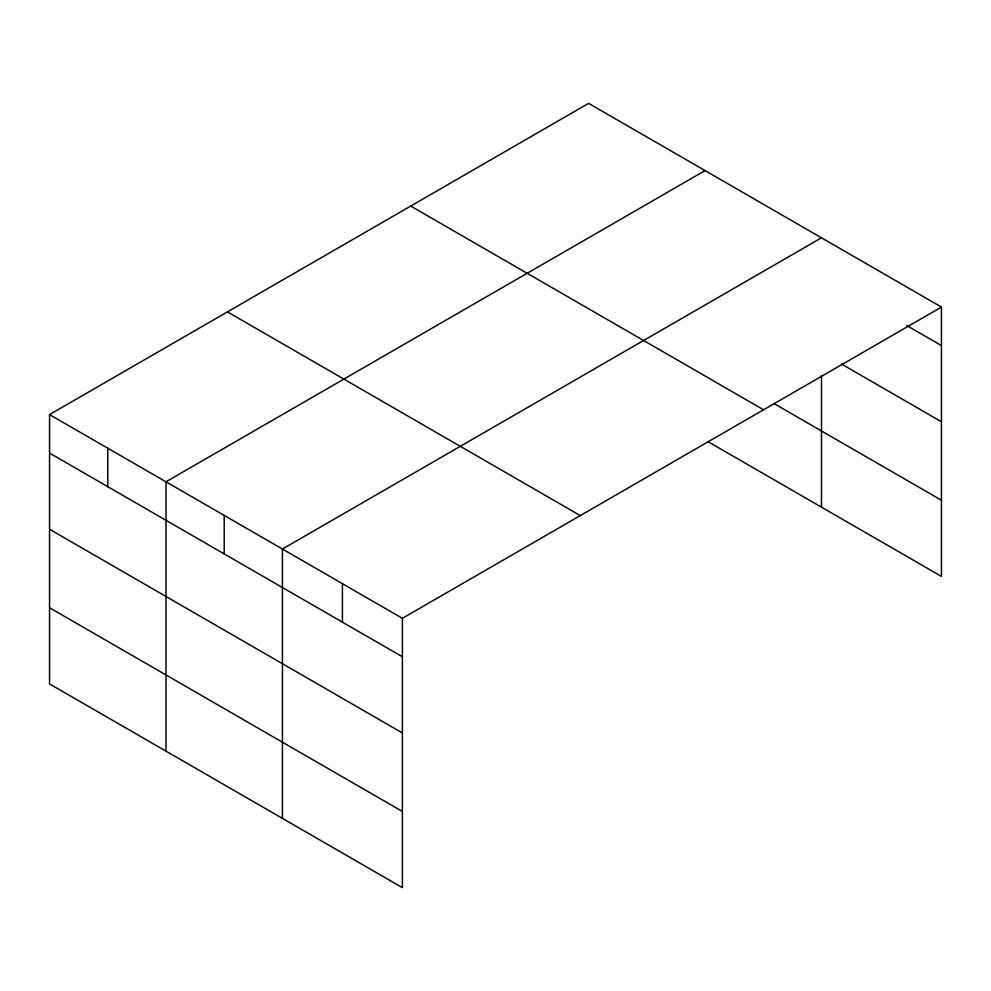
<?xml version="1.0" encoding="UTF-8"?>
<svg xmlns="http://www.w3.org/2000/svg" width="991" height="991" viewBox="0 0 991 991"><rect width="100%" height="100%" fill="white"/><g stroke="black" fill="none" stroke-linecap="round" stroke-linejoin="round"><path stroke-width="1.49" d="M941.45 307.074L588.604 103.361L49.55 414.585L49.55 683.926L402.396 887.639L402.396 618.297L941.45 307.074L941.45 576.415L707.685 441.466M705.047 170.588L165.993 481.799L165.993 751.153M821.489 237.803L282.423 549.026L282.423 818.38M906.79 325.556L941.45 345.562M841.483 364.031L941.45 421.745M773.847 403.473L941.45 500.232M410.72 206.066L763.565 409.779M227.434 311.88L580.28 515.593M49.55 414.585L402.396 618.297M49.55 453.073L402.396 656.785M49.55 529.256L402.396 732.968M49.55 607.743L402.396 811.456M821.489 375.564L821.489 507.157M342.415 583.662L342.415 622.15M224.201 515.419L224.201 553.907M107.771 448.192L107.771 486.68"/></g></svg>
